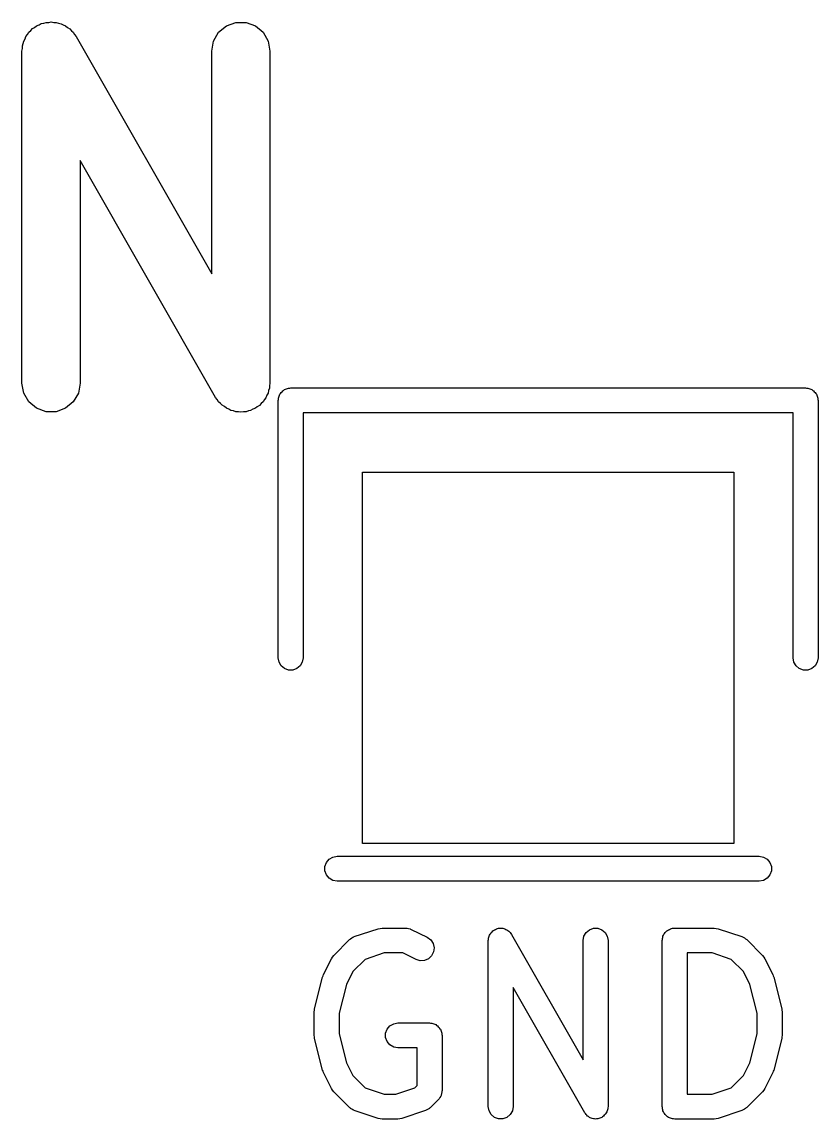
# Model space of a CAD drawing. Extents: x 10 to 287, y -200 to -10.
# Drawn here: x 131.33 to 136.12, y -65.08 to -58.47 of the extents above; entities that cross this region are included whole.
import ezdxf

# ---------------------------------------------------------------- set-up
doc = ezdxf.new("R2010")
doc.units = 0
doc.header["$MEASUREMENT"] = 0
doc.layers.add('BLACK', color=7, linetype='CONTINUOUS')

msp = doc.modelspace()

# ---------------------------------------------------------------- linework, layer by layer
at = {"layer": 'Black'}
for p, q in [((131.366, -58.5462), (131.373, -58.5333)), ((131.373, -58.5333), (131.385, -58.5232)), ((131.385, -58.5232), (131.396, -58.5112)), ((131.396, -58.5112), (131.408, -58.5038)), ((131.408, -58.5038), (131.42, -58.4942)), ((131.42, -58.4942), (131.435, -58.4888)), ((131.435, -58.4888), (131.448, -58.4811)), ((131.448, -58.4811), (131.463, -58.4785)), ((131.463, -58.4785), (131.477, -58.4734)), ((131.477, -58.4734), (131.493, -58.4734)), ((131.493, -58.4734), (131.508, -58.4708)), ((131.508, -58.4708), (131.523, -58.4734)), ((131.523, -58.4734), (131.538, -58.4734)), ((131.538, -58.4734), (131.553, -58.4788)), ((131.553, -58.4788), (131.568, -58.4816)), ((131.568, -58.4816), (131.581, -58.4891)), ((131.581, -58.4891), (131.595, -58.4942)), ((131.595, -58.4942), (131.607, -58.5043)), ((131.607, -58.5043), (131.621, -58.5122)), ((131.621, -58.5122), (131.63, -58.5237)), ((131.63, -58.5237), (131.641, -58.5333)), ((131.641, -58.5333), (131.649, -58.5469)), ((132.486, -58.5859), (132.516, -58.5333)), ((132.516, -58.5333), (132.563, -58.4942)), ((132.563, -58.4942), (132.62, -58.4734)), ((132.62, -58.4734), (132.681, -58.4734)), ((132.681, -58.4734), (132.738, -58.4942)), ((132.738, -58.4942), (132.784, -58.5333)), ((132.784, -58.5333), (132.815, -58.5859)), ((131.34, -58.6006), (131.343, -58.5859)), ((131.343, -58.5859), (131.351, -58.5723)), ((131.351, -58.5723), (131.356, -58.5576)), ((131.356, -58.5576), (131.366, -58.5462)), ((131.649, -58.5469), (131.659, -58.5589)), ((131.659, -58.5589), (132.475, -59.9868)), ((132.475, -58.6458), (132.486, -58.5859)), ((132.815, -58.5859), (132.825, -58.6458)), ((131.332, -58.6458), (131.335, -58.6303)), ((131.332, -60.6458), (131.332, -58.6458)), ((131.335, -58.6146), (131.34, -58.6006)), ((131.335, -58.6303), (131.335, -58.6146)), ((132.475, -59.9868), (132.475, -58.6458)), ((132.825, -58.6458), (132.825, -60.6458)), ((132.498, -60.7326), (131.682, -59.3047)), ((131.682, -59.3047), (131.682, -60.6458)), ((131.343, -60.7056), (131.332, -60.6458)), ((131.682, -60.6458), (131.672, -60.7056)), ((132.825, -60.6458), (132.823, -60.6612)), ((131.373, -60.7582), (131.343, -60.7056)), ((131.672, -60.7056), (131.641, -60.7582)), ((132.815, -60.7056), (132.807, -60.7192)), ((132.817, -60.6909), (132.815, -60.7056)), ((132.822, -60.6769), (132.817, -60.6909)), ((132.823, -60.6612), (132.822, -60.6769)), ((132.883, -60.7187), (132.885, -60.7125)), ((132.885, -60.7125), (132.889, -60.7075)), ((132.889, -60.7075), (132.893, -60.7018)), ((132.893, -60.7018), (132.898, -60.6976)), ((132.898, -60.6976), (132.902, -60.6925)), ((132.902, -60.6925), (132.907, -60.6893)), ((132.907, -60.6893), (132.912, -60.685)), ((132.912, -60.685), (132.919, -60.6828)), ((132.919, -60.6828), (132.924, -60.6795)), ((132.924, -60.6795), (132.931, -60.6784)), ((132.931, -60.6784), (132.937, -60.6761)), ((132.937, -60.6761), (132.944, -60.6761)), ((132.944, -60.6761), (132.95, -60.675)), ((132.95, -60.675), (136.05, -60.675)), ((136.05, -60.675), (136.056, -60.6761)), ((136.056, -60.6761), (136.063, -60.6761)), ((136.063, -60.6761), (136.069, -60.6784)), ((136.069, -60.6784), (136.076, -60.6795)), ((136.076, -60.6795), (136.081, -60.6828)), ((136.081, -60.6828), (136.088, -60.685)), ((136.088, -60.685), (136.093, -60.6893)), ((136.093, -60.6893), (136.098, -60.6925)), ((136.098, -60.6925), (136.102, -60.6976)), ((136.102, -60.6976), (136.107, -60.7018)), ((136.107, -60.7018), (136.111, -60.7075)), ((136.111, -60.7075), (136.115, -60.7125)), ((136.115, -60.7125), (136.117, -60.7187)), ((131.42, -60.7973), (131.373, -60.7582)), ((131.641, -60.7582), (131.595, -60.7973)), ((132.508, -60.7447), (132.498, -60.7326)), ((132.516, -60.7582), (132.508, -60.7447)), ((132.528, -60.7678), (132.516, -60.7582)), ((132.537, -60.7793), (132.528, -60.7678)), ((132.551, -60.7872), (132.537, -60.7793)), ((132.762, -60.7803), (132.749, -60.7877)), ((132.772, -60.7683), (132.762, -60.7803)), ((132.784, -60.7582), (132.772, -60.7683)), ((132.792, -60.7453), (132.784, -60.7582)), ((132.801, -60.7339), (132.792, -60.7453)), ((132.807, -60.7192), (132.801, -60.7339)), ((132.875, -60.75), (132.876, -60.7435)), ((132.875, -62.3), (132.875, -60.75)), ((132.876, -60.737), (132.878, -60.7308)), ((132.876, -60.7435), (132.876, -60.737)), ((132.878, -60.7308), (132.88, -60.7243)), ((132.88, -60.7243), (132.883, -60.7187)), ((136.117, -60.7187), (136.12, -60.7243)), ((136.12, -60.7243), (136.122, -60.7308)), ((136.122, -60.7308), (136.124, -60.737)), ((136.124, -60.737), (136.124, -60.7435)), ((136.124, -60.7435), (136.125, -60.75)), ((136.125, -60.75), (136.125, -62.3)), ((131.477, -60.8181), (131.42, -60.7973)), ((131.538, -60.8181), (131.477, -60.8181)), ((131.595, -60.7973), (131.538, -60.8181)), ((132.563, -60.7973), (132.551, -60.7872)), ((132.577, -60.8024), (132.563, -60.7973)), ((132.59, -60.8099), (132.577, -60.8024)), ((132.605, -60.8127), (132.59, -60.8099)), ((132.62, -60.8181), (132.605, -60.8127)), ((132.635, -60.8181), (132.62, -60.8181)), ((132.65, -60.8208), (132.635, -60.8181)), ((132.665, -60.8181), (132.65, -60.8208)), ((132.681, -60.8181), (132.665, -60.8181)), ((132.695, -60.813), (132.681, -60.8181)), ((132.709, -60.8105), (132.695, -60.813)), ((132.723, -60.8027), (132.709, -60.8105)), ((132.738, -60.7973), (132.723, -60.8027)), ((132.749, -60.7877), (132.738, -60.7973)), ((135.975, -60.825), (133.025, -60.825)), ((133.025, -60.825), (133.025, -62.3)), ((135.975, -62.3), (135.975, -60.825)), ((133.382, -63.4176), (133.382, -61.1824)), ((133.382, -61.1824), (135.618, -61.1824)), ((135.618, -61.1824), (135.618, -63.4176)), ((132.88, -62.3257), (132.875, -62.3)), ((133.025, -62.3), (133.02, -62.3257)), ((135.98, -62.3257), (135.975, -62.3)), ((136.125, -62.3), (136.12, -62.3257)), ((132.893, -62.3482), (132.88, -62.3257)), ((132.912, -62.365), (132.893, -62.3482)), ((132.937, -62.3739), (132.912, -62.365)), ((132.987, -62.365), (132.963, -62.3739)), ((133.007, -62.3482), (132.987, -62.365)), ((133.02, -62.3257), (133.007, -62.3482)), ((135.993, -62.3482), (135.98, -62.3257)), ((136.012, -62.365), (135.993, -62.3482)), ((136.037, -62.3739), (136.012, -62.365)), ((136.088, -62.365), (136.063, -62.3739)), ((136.107, -62.3482), (136.088, -62.365)), ((136.12, -62.3257), (136.107, -62.3482)), ((132.963, -62.3739), (132.937, -62.3739)), ((136.063, -62.3739), (136.037, -62.3739)), ((135.618, -63.4176), (133.382, -63.4176)), ((133.156, -63.557), (133.165, -63.5325)), ((133.165, -63.5325), (133.182, -63.5125)), ((133.182, -63.5125), (133.204, -63.4995)), ((133.204, -63.4995), (133.23, -63.495)), ((133.23, -63.495), (135.77, -63.495)), ((135.77, -63.495), (135.796, -63.4995)), ((135.796, -63.4995), (135.818, -63.5125)), ((135.818, -63.5125), (135.835, -63.5325)), ((135.835, -63.5325), (135.844, -63.557)), ((133.156, -63.583), (133.156, -63.557)), ((133.165, -63.6075), (133.156, -63.583)), ((133.182, -63.6275), (133.165, -63.6075)), ((135.835, -63.6075), (135.818, -63.6275)), ((135.844, -63.583), (135.835, -63.6075)), ((135.844, -63.557), (135.844, -63.583)), ((133.204, -63.6405), (133.182, -63.6275)), ((133.23, -63.645), (133.204, -63.6405)), ((135.77, -63.645), (133.23, -63.645)), ((135.796, -63.6405), (135.77, -63.645)), ((135.818, -63.6275), (135.796, -63.6405)), ((133.333, -63.9788), (133.476, -63.9312)), ((133.476, -63.9312), (133.488, -63.9295)), ((133.488, -63.9295), (133.5, -63.9274)), ((133.5, -63.9274), (133.643, -63.9274)), ((133.643, -63.9274), (133.647, -63.9281)), ((133.647, -63.9281), (133.651, -63.9279)), ((133.651, -63.9279), (133.66, -63.9304)), ((133.66, -63.9304), (133.669, -63.9319)), ((133.669, -63.9319), (133.672, -63.9341)), ((133.672, -63.9341), (133.676, -63.9353)), ((133.676, -63.9353), (133.772, -63.9829)), ((134.157, -63.9542), (134.162, -63.9498)), ((134.162, -63.9498), (134.166, -63.9447)), ((134.166, -63.9447), (134.172, -63.9415)), ((134.172, -63.9415), (134.177, -63.9374)), ((134.177, -63.9374), (134.183, -63.9351)), ((134.183, -63.9351), (134.189, -63.9318)), ((134.189, -63.9318), (134.195, -63.9307)), ((134.195, -63.9307), (134.201, -63.9285)), ((134.201, -63.9285), (134.208, -63.9285)), ((134.208, -63.9285), (134.215, -63.9274)), ((134.215, -63.9274), (134.221, -63.9285)), ((134.221, -63.9285), (134.227, -63.9285)), ((134.227, -63.9285), (134.234, -63.9308)), ((134.234, -63.9308), (134.24, -63.932)), ((134.24, -63.932), (134.246, -63.9352)), ((134.246, -63.9352), (134.252, -63.9374)), ((134.252, -63.9374), (134.257, -63.9418)), ((134.257, -63.9418), (134.263, -63.9451)), ((134.263, -63.9451), (134.267, -63.9501)), ((134.267, -63.9501), (134.272, -63.9542)), ((134.728, -63.9542), (134.748, -63.9374)), ((134.748, -63.9374), (134.773, -63.9285)), ((134.773, -63.9285), (134.799, -63.9285)), ((134.799, -63.9285), (134.823, -63.9374)), ((134.823, -63.9374), (134.843, -63.9542)), ((135.204, -63.9542), (135.209, -63.95)), ((135.209, -63.95), (135.214, -63.9449)), ((135.214, -63.9449), (135.219, -63.9416)), ((135.219, -63.9416), (135.224, -63.9374)), ((135.224, -63.9374), (135.231, -63.9352)), ((135.231, -63.9352), (135.236, -63.9319)), ((135.236, -63.9319), (135.243, -63.9308)), ((135.243, -63.9308), (135.249, -63.9285)), ((135.249, -63.9285), (135.255, -63.9285)), ((135.255, -63.9285), (135.262, -63.9274)), ((135.262, -63.9274), (135.5, -63.9274)), ((135.5, -63.9274), (135.512, -63.9295)), ((135.512, -63.9295), (135.524, -63.9312)), ((135.524, -63.9312), (135.667, -63.9788)), ((133.209, -64.0922), (133.304, -63.997)), ((133.304, -63.997), (133.308, -63.9945)), ((133.308, -63.9945), (133.311, -63.9913)), ((133.311, -63.9913), (133.318, -63.9871)), ((133.318, -63.9871), (133.325, -63.982)), ((133.325, -63.982), (133.33, -63.9809)), ((133.33, -63.9809), (133.333, -63.9788)), ((133.772, -63.9829), (133.793, -63.9984)), ((133.793, -63.9984), (133.807, -64.0202)), ((134.139, -64.0024), (134.14, -63.9958)), ((134.139, -65.0024), (134.139, -64.0024)), ((134.14, -63.989), (134.143, -63.983)), ((134.14, -63.9958), (134.14, -63.989)), ((134.143, -63.983), (134.144, -63.9767)), ((134.144, -63.9767), (134.147, -63.9709)), ((134.147, -63.9709), (134.15, -63.9646)), ((134.15, -63.9646), (134.154, -63.9597)), ((134.154, -63.9597), (134.157, -63.9542)), ((134.272, -63.9542), (134.275, -63.96)), ((134.275, -63.96), (134.279, -63.9652)), ((134.279, -63.9652), (134.711, -64.72)), ((134.711, -64.0024), (134.715, -63.9767)), ((134.711, -64.72), (134.711, -64.0024)), ((134.715, -63.9767), (134.728, -63.9542)), ((134.843, -63.9542), (134.856, -63.9767)), ((134.856, -63.9767), (134.861, -64.0024)), ((134.861, -64.0024), (134.861, -65.0024)), ((135.187, -64.0024), (135.188, -63.9959)), ((135.187, -65.0024), (135.187, -64.0024)), ((135.188, -63.9894), (135.19, -63.9832)), ((135.188, -63.9959), (135.188, -63.9894)), ((135.19, -63.9832), (135.191, -63.9767)), ((135.191, -63.9767), (135.195, -63.971)), ((135.195, -63.971), (135.197, -63.9649)), ((135.197, -63.9649), (135.201, -63.9599)), ((135.201, -63.9599), (135.204, -63.9542)), ((135.667, -63.9788), (135.67, -63.9809)), ((135.67, -63.9809), (135.675, -63.982)), ((135.675, -63.982), (135.682, -63.9871)), ((135.682, -63.9871), (135.689, -63.9913)), ((135.689, -63.9913), (135.692, -63.9945)), ((135.692, -63.9945), (135.696, -63.997)), ((135.696, -63.997), (135.791, -64.0922)), ((133.512, -64.0774), (133.398, -64.1156)), ((133.625, -64.0774), (133.512, -64.0774)), ((133.705, -64.1171), (133.625, -64.0774)), ((133.81, -64.0714), (133.798, -64.0947)), ((133.807, -64.0202), (133.813, -64.0455)), ((133.813, -64.0455), (133.81, -64.0714)), ((135.337, -64.0774), (135.337, -64.9274)), ((135.488, -64.0774), (135.337, -64.0774)), ((135.602, -64.1156), (135.488, -64.0774)), ((133.147, -64.2069), (133.195, -64.1117)), ((133.195, -64.1117), (133.202, -64.102)), ((133.202, -64.102), (133.209, -64.0922)), ((133.398, -64.1156), (133.324, -64.1897)), ((133.73, -64.1245), (133.705, -64.1171)), ((133.756, -64.1229), (133.73, -64.1245)), ((133.779, -64.1126), (133.756, -64.1229)), ((133.798, -64.0947), (133.779, -64.1126)), ((135.676, -64.1897), (135.602, -64.1156)), ((135.791, -64.0922), (135.798, -64.102)), ((135.798, -64.102), (135.805, -64.1117)), ((135.805, -64.1117), (135.853, -64.2069)), ((133.142, -64.2223), (133.145, -64.2148)), ((133.145, -64.2148), (133.147, -64.2069)), ((133.324, -64.1897), (133.285, -64.2667)), ((135.715, -64.2667), (135.676, -64.1897)), ((135.853, -64.2069), (135.855, -64.2148)), ((135.855, -64.2148), (135.858, -64.2223)), ((133.094, -64.4128), (133.142, -64.2223)), ((133.285, -64.2667), (133.242, -64.4402)), ((135.758, -64.4402), (135.715, -64.2667)), ((135.858, -64.2223), (135.906, -64.4128)), ((134.721, -65.0396), (134.289, -64.2848)), ((134.289, -64.2848), (134.289, -65.0024)), ((133.093, -64.4219), (133.094, -64.4128)), ((135.906, -64.4128), (135.907, -64.4219)), ((133.092, -64.431), (133.093, -64.4219)), ((133.092, -64.5738), (133.092, -64.431)), ((133.242, -64.4402), (133.242, -64.5646)), ((135.758, -64.5646), (135.758, -64.4402)), ((135.907, -64.4219), (135.908, -64.431)), ((135.908, -64.431), (135.908, -64.5738)), ((133.521, -64.5608), (133.53, -64.5363)), ((133.53, -64.5363), (133.547, -64.5164)), ((133.547, -64.5164), (133.57, -64.5033)), ((133.57, -64.5033), (133.595, -64.4988)), ((133.595, -64.4988), (133.786, -64.4988)), ((133.786, -64.4988), (133.792, -64.4999)), ((133.792, -64.4999), (133.799, -64.4999)), ((133.799, -64.4999), (133.805, -64.5022)), ((133.805, -64.5022), (133.811, -64.5033)), ((133.811, -64.5033), (133.817, -64.5066)), ((133.817, -64.5066), (133.823, -64.5089)), ((133.823, -64.5089), (133.828, -64.5131)), ((133.828, -64.5131), (133.834, -64.5164)), ((133.834, -64.5164), (133.838, -64.5214)), ((133.838, -64.5214), (133.843, -64.5256)), ((133.843, -64.5256), (133.846, -64.5313)), ((133.846, -64.5313), (133.851, -64.5363)), ((133.851, -64.5363), (133.853, -64.5425)), ((133.853, -64.5425), (133.856, -64.5482)), ((133.093, -64.5828), (133.092, -64.5738)), ((133.094, -64.592), (133.093, -64.5828)), ((133.142, -64.7825), (133.094, -64.592)), ((133.242, -64.5646), (133.285, -64.7381)), ((133.521, -64.5868), (133.521, -64.5608)), ((133.53, -64.6113), (133.521, -64.5868)), ((133.547, -64.6313), (133.53, -64.6113)), ((133.856, -64.5482), (133.857, -64.5546)), ((133.857, -64.5546), (133.86, -64.5608)), ((133.86, -64.5608), (133.86, -64.5673)), ((133.86, -64.5673), (133.861, -64.5738)), ((133.861, -64.5738), (133.861, -64.9071)), ((135.715, -64.7381), (135.758, -64.5646)), ((135.906, -64.592), (135.858, -64.7825)), ((135.907, -64.5828), (135.906, -64.592)), ((135.908, -64.5738), (135.907, -64.5828)), ((133.57, -64.6443), (133.547, -64.6313)), ((133.595, -64.6488), (133.57, -64.6443)), ((133.711, -64.6488), (133.595, -64.6488)), ((133.711, -64.8761), (133.711, -64.6488)), ((133.285, -64.7381), (133.324, -64.8151)), ((135.676, -64.8151), (135.715, -64.7381)), ((133.145, -64.79), (133.142, -64.7825)), ((133.147, -64.7978), (133.145, -64.79)), ((133.195, -64.8931), (133.147, -64.7978)), ((135.853, -64.7978), (135.805, -64.8931)), ((135.855, -64.79), (135.853, -64.7978)), ((135.858, -64.7825), (135.855, -64.79)), ((133.324, -64.8151), (133.398, -64.8892)), ((133.698, -64.8892), (133.711, -64.8761)), ((135.602, -64.8892), (135.676, -64.8151)), ((133.202, -64.9027), (133.195, -64.8931)), ((133.209, -64.9126), (133.202, -64.9027)), ((133.304, -65.0078), (133.209, -64.9126)), ((133.398, -64.8892), (133.512, -64.9274)), ((133.512, -64.9274), (133.583, -64.9274)), ((133.583, -64.9274), (133.698, -64.8892)), ((133.854, -64.9388), (133.848, -64.9469)), ((133.855, -64.9357), (133.854, -64.9388)), ((133.856, -64.9328), (133.855, -64.9357)), ((133.858, -64.9231), (133.856, -64.9328)), ((133.86, -64.9137), (133.858, -64.9231)), ((133.861, -64.9071), (133.86, -64.9104)), ((133.86, -64.9104), (133.86, -64.9137)), ((135.337, -64.9274), (135.488, -64.9274)), ((135.488, -64.9274), (135.602, -64.8892)), ((135.791, -64.9126), (135.696, -65.0078)), ((135.798, -64.9027), (135.791, -64.9126)), ((135.805, -64.8931), (135.798, -64.9027)), ((133.308, -65.0103), (133.304, -65.0078)), ((133.791, -65.0078), (133.788, -65.0103)), ((133.839, -64.9602), (133.791, -65.0078)), ((133.841, -64.9575), (133.839, -64.9602)), ((133.843, -64.9554), (133.841, -64.9575)), ((133.848, -64.9469), (133.843, -64.9554)), ((134.144, -65.028), (134.139, -65.0024)), ((134.289, -65.0024), (134.285, -65.028)), ((134.861, -65.0024), (134.86, -65.009)), ((135.188, -65.0088), (135.187, -65.0024)), ((135.188, -65.0154), (135.188, -65.0088)), ((135.696, -65.0078), (135.692, -65.0103)), ((133.311, -65.0135), (133.308, -65.0103)), ((133.318, -65.0177), (133.311, -65.0135)), ((133.325, -65.0227), (133.318, -65.0177)), ((133.33, -65.0239), (133.325, -65.0227)), ((133.333, -65.0259), (133.33, -65.0239)), ((133.476, -65.0735), (133.333, -65.0259)), ((133.488, -65.0753), (133.476, -65.0735)), ((133.619, -65.0735), (133.607, -65.0753)), ((133.762, -65.0259), (133.619, -65.0735)), ((133.766, -65.0239), (133.762, -65.0259)), ((133.77, -65.0227), (133.766, -65.0239)), ((133.777, -65.0177), (133.77, -65.0227)), ((133.785, -65.0135), (133.777, -65.0177)), ((133.788, -65.0103), (133.785, -65.0135)), ((134.157, -65.0506), (134.144, -65.028)), ((134.177, -65.0673), (134.157, -65.0506)), ((134.201, -65.0762), (134.177, -65.0673)), ((134.252, -65.0673), (134.227, -65.0762)), ((134.272, -65.0506), (134.252, -65.0673)), ((134.285, -65.028), (134.272, -65.0506)), ((134.725, -65.0448), (134.721, -65.0396)), ((134.728, -65.0506), (134.725, -65.0448)), ((134.733, -65.0547), (134.728, -65.0506)), ((134.737, -65.0596), (134.733, -65.0547)), ((134.743, -65.063), (134.737, -65.0596)), ((134.748, -65.0673), (134.743, -65.063)), ((134.754, -65.0695), (134.748, -65.0673)), ((134.76, -65.0727), (134.754, -65.0695)), ((134.766, -65.0739), (134.76, -65.0727)), ((134.773, -65.0762), (134.766, -65.0739)), ((134.805, -65.0741), (134.799, -65.0762)), ((134.811, -65.073), (134.805, -65.0741)), ((134.817, -65.0696), (134.811, -65.073)), ((134.823, -65.0673), (134.817, -65.0696)), ((134.828, -65.0632), (134.823, -65.0673)), ((134.834, -65.06), (134.828, -65.0632)), ((134.838, -65.0549), (134.834, -65.06)), ((134.843, -65.0506), (134.838, -65.0549)), ((134.846, -65.0451), (134.843, -65.0506)), ((134.85, -65.0402), (134.846, -65.0451)), ((134.853, -65.0339), (134.85, -65.0402)), ((134.856, -65.028), (134.853, -65.0339)), ((134.857, -65.0217), (134.856, -65.028)), ((134.86, -65.0157), (134.857, -65.0217)), ((134.86, -65.009), (134.86, -65.0157)), ((135.19, -65.0216), (135.188, -65.0154)), ((135.191, -65.028), (135.19, -65.0216)), ((135.195, -65.0337), (135.191, -65.028)), ((135.197, -65.0399), (135.195, -65.0337)), ((135.201, -65.0449), (135.197, -65.0399)), ((135.204, -65.0506), (135.201, -65.0449)), ((135.209, -65.0548), (135.204, -65.0506)), ((135.214, -65.0598), (135.209, -65.0548)), ((135.219, -65.0631), (135.214, -65.0598)), ((135.224, -65.0673), (135.219, -65.0631)), ((135.231, -65.0696), (135.224, -65.0673)), ((135.236, -65.0729), (135.231, -65.0696)), ((135.243, -65.074), (135.236, -65.0729)), ((135.249, -65.0762), (135.243, -65.074)), ((135.524, -65.0735), (135.512, -65.0753)), ((135.667, -65.0259), (135.524, -65.0735)), ((135.67, -65.0239), (135.667, -65.0259)), ((135.675, -65.0227), (135.67, -65.0239)), ((135.682, -65.0177), (135.675, -65.0227)), ((135.689, -65.0135), (135.682, -65.0177)), ((135.692, -65.0103), (135.689, -65.0135)), ((133.5, -65.0774), (133.488, -65.0753)), ((133.595, -65.0774), (133.5, -65.0774)), ((133.607, -65.0753), (133.595, -65.0774)), ((134.227, -65.0762), (134.201, -65.0762)), ((134.779, -65.0762), (134.773, -65.0762)), ((134.785, -65.0774), (134.779, -65.0762)), ((134.792, -65.0762), (134.785, -65.0774)), ((134.799, -65.0762), (134.792, -65.0762)), ((135.255, -65.0762), (135.249, -65.0762)), ((135.262, -65.0774), (135.255, -65.0762)), ((135.5, -65.0774), (135.262, -65.0774)), ((135.512, -65.0753), (135.5, -65.0774))]:
    msp.add_line(p, q, dxfattribs=at)

doc.saveas('drawing.dxf')
